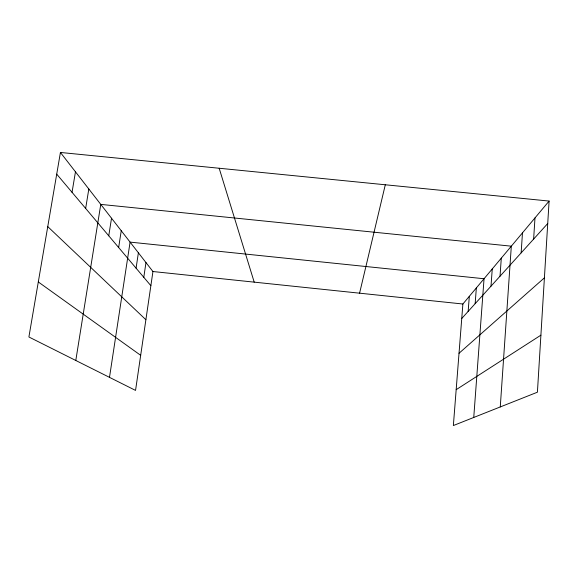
<?xml version="1.0" encoding="UTF-8"?>
<svg xmlns="http://www.w3.org/2000/svg" width="578" height="578" viewBox="0 0 578 578"><rect width="100%" height="100%" fill="white"/><g stroke="black" fill="none" stroke-linecap="round" stroke-linejoin="round"><path stroke-width="0.87" d="M549.1 201.065L537.417 392.202L453.362 425.545L462.884 304.006L549.1 201.065L60.423 152.455L28.9 336.988L135.548 390.403L152.939 271.53L60.423 152.455M533.631 239.09L534.99 217.913M521.146 252.875L522.476 232.847M500.266 406.941L511.32 246.177L100.774 204.388L75.797 360.477M500.021 276.212L501.299 258.135M491.004 286.168L492.254 268.936M473.75 417.46L484.046 278.74L130.086 242.117L109.495 377.355M475.152 303.674L476.344 287.931M468.158 311.398L469.322 296.319M143.792 277.31L145.974 262.571M136.076 268.178L138.388 252.803M118.649 247.529L121.25 230.738M108.758 235.81L111.525 218.224M85.652 208.427L88.824 189.006M72.04 192.308L75.465 171.803M359.581 293.183L385.302 184.772M461.75 318.478L547.727 223.52M459.019 353.274L544.411 277.837M456.172 389.673L540.907 335.168M152.939 271.53L462.884 304.006M38.3 281.963L140.678 355.326M47.757 226.619L145.887 319.728M56.716 174.151L150.865 285.691M219.17 168.241L254.204 282.143"/></g></svg>
